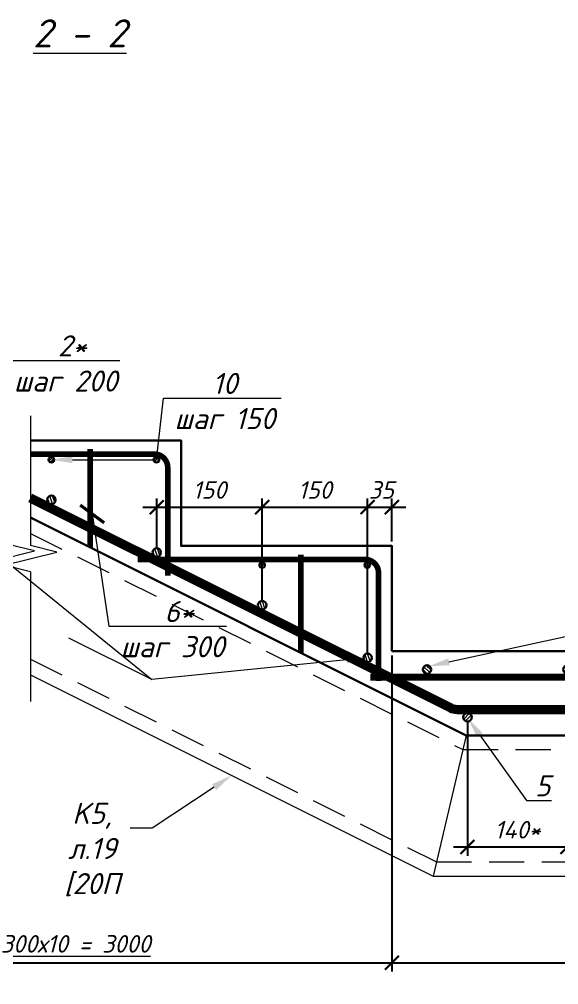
# Model space of a CAD drawing. Header units: millimetres. Extents: x -79646 to 95064, y -231229 to -58107.
# Drawn here: x 25467 to 26235, y -210468 to -209094 of the extents above; entities that cross this region are included whole.
import ezdxf
from ezdxf import colors
from ezdxf.entities.mleader import LeaderData, LeaderLine
from ezdxf.enums import TextEntityAlignment as Align
from ezdxf.math import Vec2, Vec3

# ---------------------------------------------------------------- set-up
doc = ezdxf.new("R2010")
doc.units = ezdxf.units.MM
doc.header["$PDMODE"] = 3
doc.linetypes.add('HIDDEN', pattern=[0.375, 0.25, -0.125])
doc.layers.get('0').update_dxf_attribs({"lineweight": 5})
doc.layers.get('Defpoints').update_dxf_attribs({"lineweight": 0})
for name, color, linetype, lineweight in [('!!!Металл', 7, 'Continuous', 15), ('#Dimensions', 7, 'Continuous', 9), ('#Арматура', 152, 'Continuous', 30), ('#Бетон разрез', 22, 'Continuous', 30), ('#Выноски', 7, 'Continuous', 15)]:
    doc.layers.add(name, color=color, linetype=linetype, lineweight=lineweight)
doc.layers.add('#Арматура вид_1', color=7, linetype='Continuous', lineweight=35, true_color=0x454545)
doc.layers.add('#Арматура вид_2', color=7, linetype='Continuous', lineweight=35, true_color=0x616161)
doc.layers.add('Подсчет арматуры', color=6, linetype='Continuous', lineweight=30, plot=False)
doc.styles.add('ESKDW', font='eskdw.shx', dxfattribs={"oblique": 15})
doc.styles.add('STEP PR', font='isocpeui.ttf')
doc.dimstyles.new('SPDS', dxfattribs={"dimscale": 50, "dimtxt": 2.5, "dimasz": 2, "dimexe": 1.25, "dimexo": 0.625, "dimtad": 1, "dimdec": 0, "dimrnd": 0.001, "dimtxsty": 'ESKDW', "dimblk": 'ARCHTICK', "dimcen": 2.5, "dimdle": 2, "dimclrd": 256, "dimclre": 256, "dimclrt": 7, "dimadec": 0, "dimazin": 2, "dimtfac": 0.75, "dimtdec": 0, "dimtmove": 1, "dimatfit": 3, "dimfxl": 1, "dimtolj": 1, "dimarcsym": 1})
pattern_1 = [(44.99999999999995, (3.599999999999999e-16, 0), (-2.694076836320745, 2.694076836320741), [])]

# ---------------------------------------------------------------- blocks, each defined once
blk = doc.blocks.new('*U1362')
at = {"layer": '#Арматура', "lineweight": 0}
h = blk.add_hatch(dxfattribs=at)
h.set_pattern_fill('ANSI31', scale=1.2)
h.set_pattern_definition(pattern_1)
edge = h.paths.add_edge_path()
edge.add_arc((3.599999999999999e-16, 5.999999999999989), 6, 0, 360)
h = blk.add_hatch(dxfattribs=at)
h.set_pattern_fill('ANSI31', scale=1.2)
h.set_pattern_definition([(44.99999999999995, (200, 0), (-2.694076836320745, 2.694076836320741), [])])
edge = h.paths.add_edge_path()
edge.add_arc((200, 5.999999999999988), 6, 0, 360)
h = blk.add_hatch(dxfattribs=at)
h.set_pattern_fill('ANSI31', scale=1.2)
h.set_pattern_definition([(44.99999999999995, (400, 0), (-2.694076836320745, 2.694076836320741), [])])
edge = h.paths.add_edge_path()
edge.add_arc((400, 5.999999999999988), 6, 0, 360)
h = blk.add_hatch(dxfattribs=at)
h.set_pattern_fill('ANSI31', scale=1.2)
h.set_pattern_definition([(44.99999999999995, (600, 0), (-2.694076836320745, 2.694076836320741), [])])
edge = h.paths.add_edge_path()
edge.add_arc((600, 5.999999999999988), 6, 0, 360)
h = blk.add_hatch(dxfattribs=at)
h.set_pattern_fill('ANSI31', scale=1.2)
h.set_pattern_definition([(44.99999999999995, (800, 0), (-2.694076836320745, 2.694076836320741), [])])
edge = h.paths.add_edge_path()
edge.add_arc((800, 5.999999999999988), 6, 0, 360)
h = blk.add_hatch(dxfattribs=at)
h.set_pattern_fill('ANSI31', scale=1.2)
h.set_pattern_definition([(44.99999999999995, (1000, 0), (-2.694076836320745, 2.694076836320741), [])])
edge = h.paths.add_edge_path()
edge.add_arc((1000, 5.999999999999988), 6, 0, 360)
for centre in [(3.599999999999999e-16, 6), (200, 6), (400, 6), (600, 6), (800, 6), (1000, 6)]:
    blk.add_circle(centre, 6)
blk = doc.blocks.new('*U1357')
at = {"layer": '#Арматура', "lineweight": 0}
h = blk.add_hatch(dxfattribs=at)
h.set_pattern_fill('ANSI31', scale=1.2)
h.set_pattern_definition(pattern_1)
edge = h.paths.add_edge_path()
edge.add_arc((3.599999999999999e-16, 5.999999999999989), 6, 0, 360)
blk.add_circle((3.599999999999999e-16, 6), 6)
blk = doc.blocks.new('*U885')
at = {"color": 0, "linetype": 'ByBlock', "lineweight": -2}
for p, q in [((6.140540320826, -1.986376796474389e-13), (6.453040320826, 1.249999999999802)), ((6.453040320826, 1.249999999999802), (7.078040320826, -1.250000000000198)), ((6.140540320825975, -1.016390360029304e-13), (0, -1.988597242523639e-13)), ((7.078040320826, -1.250000000000198), (7.390540320826, -1.988597242523639e-13)), ((13.53108064165193, -1.988597242523639e-13), (7.390540320826, -9.688762134204603e-14))]:
    blk.add_line(p, q, dxfattribs=at)
blk = doc.blocks.new('*U886')
at = {"color": 0, "linetype": 'ByBlock', "lineweight": -2}
for p, q in [((6.149122469260168, -1.982921251251391e-13), (6.461622469260168, 1.249999999999803)), ((6.461622469260168, 1.249999999999803), (7.086622469260168, -1.250000000000197)), ((6.149122469260143, -1.014705954863279e-13), (0, -1.985141697300641e-13)), ((7.086622469260168, -1.250000000000197), (7.399122469260168, -1.985141697300641e-13)), ((13.54824493852027, -1.985141697300641e-13), (7.399122469260168, -9.67105073363487e-14))]:
    blk.add_line(p, q, dxfattribs=at)
blk = doc.blocks.new('_ArchTick')
at = {"color": 0, "linetype": 'ByBlock', "const_width": 0.15}
blk.add_lwpolyline([(-0.5, -0.5), (0.5, 0.5)], dxfattribs=at)
blk = doc.blocks.new('*D1049')
at = {"layer": '#Dimensions', "lineweight": -2, "transparency": 16777216}
for p, q in [((26104.83068958643, -210094.0260418683), (26104.83068958643, -210284.8256618822)), ((26247.17923474611, -210094.0260418683), (26247.17923474611, -210284.8256618822)), ((26084.83068958643, -210272.3256618822), (26267.17923474611, -210272.3256618822))]:
    blk.add_line(p, q, dxfattribs=at)
at = {"layer": 'Defpoints', "color": 0, "lineweight": 0, "transparency": 16777216}
for p in [(26104.83068958643, -210087.7760418683), (26247.17923474611, -210087.7760418683), (26247.17923474611, -210272.3256618822)]:
    blk.add_point(p, dxfattribs=at)
at = {"layer": '#Dimensions', "lineweight": -2, "transparency": 16777216, "xscale": 20, "yscale": 20, "zscale": 20, "rotation": 180}
blk.add_blockref('_ArchTick', (26104.83068958643, -210272.3256618822), dxfattribs=at)
at = {"layer": '#Dimensions', "lineweight": -2, "transparency": 16777216, "xscale": 20, "yscale": 20, "zscale": 20}
blk.add_blockref('_ArchTick', (26247.17923474611, -210272.3256618822), dxfattribs=at)
at = {"layer": '#Dimensions', "transparency": 16777216, "insert": (26176.00496216627, -210247.8256618822), "char_height": 25, "attachment_point": 5, "style": 'STEP PR'}
blk.add_mtext('\\A1;140*', dxfattribs=at)
blk = doc.blocks.new('*D1016')
at = {"layer": '#Dimensions', "lineweight": -2, "transparency": 16777216}
for p, q in [((25097.17923474611, -209550.0260418683), (25097.17923474611, -210449.7706199924)), ((25997.17923474611, -210000.0260418683), (25997.17923474611, -210449.7706199924)), ((25077.17923474611, -210437.2706199924), (26017.17923474611, -210437.2706199924))]:
    blk.add_line(p, q, dxfattribs=at)
at = {"layer": 'Defpoints', "color": 0, "lineweight": 0, "transparency": 16777216}
for p in [(25097.17923474611, -209543.7760418683), (25997.17923474611, -209993.7760418683), (25997.17923474611, -210437.2706199924)]:
    blk.add_point(p, dxfattribs=at)
at = {"layer": '#Dimensions', "lineweight": -2, "transparency": 16777216, "xscale": 20, "yscale": 20, "zscale": 20, "rotation": 180}
blk.add_blockref('_ArchTick', (25097.17923474611, -210437.2706199924), dxfattribs=at)
at = {"layer": '#Dimensions', "lineweight": -2, "transparency": 16777216, "xscale": 20, "yscale": 20, "zscale": 20}
blk.add_blockref('_ArchTick', (25997.17923474611, -210437.2706199924), dxfattribs=at)
at = {"layer": '#Dimensions', "transparency": 16777216, "insert": (25547.17923474611, -210410.2706199924), "char_height": 25, "attachment_point": 5, "style": 'STEP PR'}
blk.add_mtext('\\A1;\\L300х10 = 3000', dxfattribs=at)
blk = doc.blocks.new('*D1017')
at = {"layer": '#Dimensions', "lineweight": -2, "transparency": 16777216}
for p, q in [((25997.17923474611, -210000.0260418683), (25997.17923474611, -210449.7706199924)), ((27097.17923474611, -210320.0260418683), (27097.17923474611, -210449.7706199924)), ((25977.17923474611, -210437.2706199924), (27117.17923474611, -210437.2706199924))]:
    blk.add_line(p, q, dxfattribs=at)
at = {"layer": 'Defpoints', "color": 0, "lineweight": 0, "transparency": 16777216}
for p in [(25997.17923474611, -209993.7760418683), (27097.17923474611, -210313.7760418683), (27097.17923474611, -210437.2706199924)]:
    blk.add_point(p, dxfattribs=at)
at = {"layer": '#Dimensions', "lineweight": -2, "transparency": 16777216, "xscale": 20, "yscale": 20, "zscale": 20, "rotation": 180}
blk.add_blockref('_ArchTick', (25997.17923474611, -210437.2706199924), dxfattribs=at)
at = {"layer": '#Dimensions', "lineweight": -2, "transparency": 16777216, "xscale": 20, "yscale": 20, "zscale": 20}
blk.add_blockref('_ArchTick', (27097.17923474611, -210437.2706199924), dxfattribs=at)
at = {"layer": '#Dimensions', "transparency": 16777216, "insert": (26547.17923474611, -210412.7706199924), "char_height": 25, "attachment_point": 5, "style": 'STEP PR'}
blk.add_mtext('\\A1;1100', dxfattribs=at)
blk = doc.blocks.new('*U895')
at = {"layer": '#Арматура', "lineweight": 0}
h = blk.add_hatch(dxfattribs=at)
h.set_pattern_fill('ANSI31', scale=0.8)
h.set_pattern_definition([(44.99999999999996, (-3.6e-16, 0), (-1.79605122421383, 1.796051224213828), [])])
edge = h.paths.add_edge_path()
edge.add_arc((-3.6e-16, 3.999999999999994), 4, 0, 360)
blk.add_circle((-3.6e-16, 4), 4)
blk = doc.blocks.new('*U1355')
at = {"layer": '#Арматура', "lineweight": 0}
h = blk.add_hatch(dxfattribs=at)
h.set_pattern_fill('ANSI31', scale=1.2)
h.set_pattern_definition([(44.99999999999993, (3.599999999999999e-16, 0), (-2.694076836320745, 2.69407683632074), [])])
edge = h.paths.add_edge_path()
edge.add_arc((3.599999999999999e-16, 5.999999999999986), 6, 0, 360)
blk.add_circle((3.599999999999999e-16, 6), 6)
blk = doc.blocks.new('*D1368')
at = {"layer": '#Dimensions', "lineweight": -2, "transparency": 16777216}
for p, q in [((25662.62644834161, -209846.9900785298), (25662.62644834161, -209776.2555649578)), ((25812.62644834161, -209922.0362714629), (25812.62644834161, -209776.2555649578)), ((25642.62644834161, -209788.7555649578), (25832.62644834161, -209788.7555649578))]:
    blk.add_line(p, q, dxfattribs=at)
at = {"layer": 'Defpoints', "color": 0, "lineweight": 0, "transparency": 16777216}
for p in [(25812.62644834161, -209788.7555649578), (25662.62644834161, -209853.2400785298), (25812.62644834161, -209928.2862714629)]:
    blk.add_point(p, dxfattribs=at)
at = {"layer": '#Dimensions', "lineweight": -2, "transparency": 16777216, "xscale": 20, "yscale": 20, "zscale": 20, "rotation": 180}
blk.add_blockref('_ArchTick', (25662.62644834161, -209788.7555649578), dxfattribs=at)
at = {"layer": '#Dimensions', "lineweight": -2, "transparency": 16777216, "xscale": 20, "yscale": 20, "zscale": 20}
blk.add_blockref('_ArchTick', (25812.62644834161, -209788.7555649578), dxfattribs=at)
at = {"layer": '#Dimensions', "transparency": 16777216, "insert": (25737.62644834161, -209764.2555649578), "char_height": 25, "attachment_point": 5, "style": 'STEP PR'}
blk.add_mtext('\\A1;150', dxfattribs=at)
blk = doc.blocks.new('*D1369')
at = {"layer": '#Dimensions', "lineweight": -2, "transparency": 16777216}
for p, q in [((25812.62644834161, -209922.0362714629), (25812.62644834161, -209776.2555649578)), ((25962.62644834161, -209996.9900785298), (25962.62644834161, -209776.2555649578)), ((25792.62644834161, -209788.7555649578), (25982.62644834161, -209788.7555649578))]:
    blk.add_line(p, q, dxfattribs=at)
at = {"layer": 'Defpoints', "color": 0, "lineweight": 0, "transparency": 16777216}
for p in [(25962.62644834161, -209788.7555649578), (25812.62644834161, -209928.2862714629), (25962.62644834161, -210003.2400785298)]:
    blk.add_point(p, dxfattribs=at)
at = {"layer": '#Dimensions', "lineweight": -2, "transparency": 16777216, "xscale": 20, "yscale": 20, "zscale": 20, "rotation": 180}
blk.add_blockref('_ArchTick', (25812.62644834161, -209788.7555649578), dxfattribs=at)
at = {"layer": '#Dimensions', "lineweight": -2, "transparency": 16777216, "xscale": 20, "yscale": 20, "zscale": 20}
blk.add_blockref('_ArchTick', (25962.62644834161, -209788.7555649578), dxfattribs=at)
at = {"layer": '#Dimensions', "transparency": 16777216, "insert": (25887.62644834161, -209764.2555649578), "char_height": 25, "attachment_point": 5, "style": 'STEP PR'}
blk.add_mtext('\\A1;150', dxfattribs=at)
blk = doc.blocks.new('*D1370')
at = {"layer": '#Dimensions', "lineweight": -2, "transparency": 16777216}
for p, q in [((25962.62644834161, -209996.9900785298), (25962.62644834161, -209776.2555649578)), ((25997.17923474611, -209837.5260418683), (25997.17923474611, -209776.2555649578)), ((25942.62644834161, -209788.7555649578), (26017.17923474611, -209788.7555649578))]:
    blk.add_line(p, q, dxfattribs=at)
at = {"layer": 'Defpoints', "color": 0, "lineweight": 0, "transparency": 16777216}
for p in [(25997.17923474611, -209788.7555649578), (25997.17923474611, -209843.7760418683), (25962.62644834161, -210003.2400785298)]:
    blk.add_point(p, dxfattribs=at)
at = {"layer": '#Dimensions', "lineweight": -2, "transparency": 16777216, "xscale": 20, "yscale": 20, "zscale": 20, "rotation": 180}
blk.add_blockref('_ArchTick', (25962.62644834161, -209788.7555649578), dxfattribs=at)
at = {"layer": '#Dimensions', "lineweight": -2, "transparency": 16777216, "xscale": 20, "yscale": 20, "zscale": 20}
blk.add_blockref('_ArchTick', (25997.17923474611, -209788.7555649578), dxfattribs=at)
at = {"layer": '#Dimensions', "transparency": 16777216, "insert": (25982.17923474611, -209764.2555649578), "char_height": 25, "attachment_point": 5, "style": 'STEP PR'}
blk.add_mtext('\\A1;35', dxfattribs=at)

msp = doc.modelspace()

# ---------------------------------------------------------------- linework, layer by layer
at = {"layer": '!!!Металл'}
for points in [[(25482.73417407575, -209803.6355508581), (26103.01515609612, -210113.7760418683), (27323.35845572023, -210113.7760418683)], [(25482.73417407576, -210027.2423486081), (26055.80156059616, -210313.7760418683), (27323.35845572023, -210313.7760418683)], [(26103.01515609612, -210113.7760418683), (26055.80156059616, -210313.7760418683)]]:
    msp.add_lwpolyline(points, dxfattribs=at)
at = {"layer": '!!!Металл', "linetype": 'HIDDEN', "ltscale": 200}
for points in [[(25482.73417407575, -209825.9962306331), (26098.29379654612, -210133.7760418683), (27323.35845572023, -210133.7760418683)], [(25482.73417407576, -210004.8816688331), (26060.52292014617, -210293.7760418683), (27323.35845572023, -210293.7760418683)]]:
    msp.add_lwpolyline(points, dxfattribs=at)
at = {"layer": '#Арматура', "const_width": 8}
for points in [[(25567.73208380091, -209706.1345057207), (25567.73208380091, -209846.1345057207)], [(25867.73208380091, -209856.1345057207), (25867.73208380091, -209996.1345057207)]]:
    msp.add_lwpolyline(points, dxfattribs=at)
at = {"layer": '#Арматура'}
msp.add_lwpolyline([(25484.97024205326, -209771.2125651844), (26083.54368581134, -210070.2980225423, 0.1164338214657561), (26089.80467614834, -210071.7760418683), (27078.5817637883, -210071.7760418683), (27078.5817637883, -210081.7760418683), (26089.80467614834, -210081.7760418683, -0.1164338214657726), (26079.07154985635, -210079.2422944523), (25480.49810609825, -209780.1568370944)], format="xyb", dxfattribs=at)
at = {"layer": '#Арматура вид_1', "const_width": 8}
for points in [[(25678.17923474611, -209886.3580811933), (25678.17923474611, -209732.1345057208, 0.4142135623730951), (25659.17923474611, -209713.1345057208), (25482.73417407576, -209713.1345057208)], [(25978.17923474611, -210036.3580811933), (25978.17923474611, -209882.1345057208, 0.4142135623730951), (25959.17923474611, -209863.1345057208), (25635.27310346374, -209863.1345057208)]]:
    msp.add_lwpolyline(points, format="xyb", dxfattribs=at)
at = {"layer": '#Арматура вид_1', "const_width": 10}
msp.add_lwpolyline([(27078.5817637883, -210030.7760418683), (25966.55617575861, -210030.7760418683)], dxfattribs=at)
at = {"layer": '#Арматура вид_2'}
msp.add_lwpolyline([(27078.5817637883, -210076.7760418683, 10, 10, 0), (26089.80467614834, -210076.7760418683, 10, 10, -0.1164338214657908), (26081.30761783385, -210074.7701584973, 10, 10, 0), (25482.73417407575, -209775.6847011394, 10, 10, 0)], format="xyseb", dxfattribs=at)
at = {"layer": '#Бетон разрез'}
for points in [[(25997.17923474611, -209993.7760418683), (25997.17923474611, -209843.7760418683), (25697.17923474611, -209843.7760418683), (25697.17923474611, -209693.7760418683), (25482.73417407576, -209693.7760418683)], [(25482.73417407575, -209803.6355508581), (26103.01515609612, -210113.7760418683), (27097.17923474611, -210113.7760418683), (27097.17923474611, -209993.7760418683), (25997.17923474611, -209993.7760418683)]]:
    msp.add_lwpolyline(points, dxfattribs=at)
at = {"layer": 'Подсчет арматуры', "color": 72, "lineweight": 0}
msp.add_lwpolyline([(27097.17923474611, -210113.7760418683), (26103.01515609612, -210113.7760418683), (25482.73417407576, -209803.6355508581)], dxfattribs=at)

# ---------------------------------------------------------------- block references
at = {"layer": '#Арматура'}
for name, p in [('*U895', (25512.62644834161, -209725.1345057208)), ('*U895', (25662.17923474611, -209725.1345057208)), ('*U895', (25812.62644834161, -209875.1345057208)), ('*U895', (25962.17923474611, -209875.1345057208)), ('*U1357', (26104.83068958643, -210093.7760418683))]:
    msp.add_blockref(name, p, dxfattribs=at)
at = {"layer": '#Арматура', "xscale": -1}
for name, p, rotation in [('*U1355', (25509.94316676861, -209783.6528346089), 333.4349488229221), ('*U1355', (25659.94316676861, -209858.6066416758), 333.4349488229221), ('*U1355', (25809.94316676861, -209933.6528346089), 333.4349488229221), ('*U1355', (25959.94316676861, -210008.6066416758), 333.4349488229221), ('*U1362', (26047.17923474611, -210013.7760418683), 180)]:
    msp.add_blockref(name, p, dxfattribs=dict(at, rotation=rotation))
at = {"xscale": -30, "yscale": -30, "zscale": -30, "rotation": 270}
for name, p in [('*U885', (25451.26403188785, -210063.4584611179)), ('*U886', (25482.73417407575, -210065.3561147715))]:
    msp.add_blockref(name, p, dxfattribs=at)

# ---------------------------------------------------------------- texts
at = {"layer": '#Dimensions', "style": 'STEP PR'}
msp.add_text('%%U2 - 2', height=40, dxfattribs=at).set_placement((25552.93029451436, -209134.3177082641), align=Align.CENTER)

# ---------------------------------------------------------------- dimensions: what is measured, and where the dimension line sits
at = {"layer": '#Dimensions'}
for base, p1, p2, text, picture, middle in [((25997.17923474611, -210437.2706199924), (25097.17923474611, -209543.7760418683), (25997.17923474611, -209993.7760418683), '%%U300х10 = 3000', '*D1016', (25547.17923474611, -210410.2706199924)), ((26247.17923474611, -210272.3256618822), (26104.83068958643, -210087.7760418683), (26247.17923474611, -210087.7760418683), '<>*', '*D1049', (26176.00496216627, -210247.8256618822))]:
    dim = msp.add_linear_dim(base=base, p1=p1, p2=p2, text=text, dimstyle='SPDS', override={"dimscale": 10, "dimgap": 1.199999999999999, "dimrnd": 5, "dimtxsty": 'STEP PR', "dimblk1": 'ArchTick', "dimblk2": 'ArchTick', "dimsah": 1, "dimclrt": 256}, dxfattribs=at)
    dim.commit()
    dim.dimension.update_dxf_attribs({"geometry": picture, "text_midpoint": middle})
for base, p1, p2, picture, middle in [((25812.62644834161, -209788.7555649578), (25662.62644834161, -209853.2400785298), (25812.62644834161, -209928.2862714629), '*D1368', (25737.62644834161, -209764.2555649578)), ((25962.62644834161, -209788.7555649578), (25812.62644834161, -209928.2862714629), (25962.62644834161, -210003.2400785298), '*D1369', (25887.62644834161, -209764.2555649578)), ((27097.17923474611, -210437.2706199924), (25997.17923474611, -209993.7760418683), (27097.17923474611, -210313.7760418683), '*D1017', (26547.17923474611, -210412.7706199924))]:
    dim = msp.add_linear_dim(base=base, p1=p1, p2=p2, dimstyle='SPDS', override={"dimscale": 10, "dimgap": 1.199999999999999, "dimrnd": 5, "dimtxsty": 'STEP PR', "dimblk1": 'ArchTick', "dimblk2": 'ArchTick', "dimsah": 1, "dimclrt": 256}, dxfattribs=at)
    dim.commit()
    dim.dimension.update_dxf_attribs({"geometry": picture, "text_midpoint": middle})
dim = msp.add_linear_dim(base=(25997.17923474611, -209788.7555649578), p1=(25962.62644834161, -210003.2400785298), p2=(25997.17923474611, -209843.7760418683), dimstyle='SPDS', override={"dimscale": 10, "dimgap": 1.199999999999999, "dimrnd": 5, "dimtxsty": 'STEP PR', "dimblk1": 'ArchTick', "dimblk2": 'ArchTick', "dimsah": 1, "dimclrt": 256}, dxfattribs=at)
dim.commit()
dim.dimension.update_dxf_attribs({"geometry": '*D1370', "text_midpoint": (25982.17923474611, -209788.7555649578), "dimtype": 160})

# ---------------------------------------------------------------- leaders
at = {"layer": '#Выноски'}
ml = msp.add_multileader_mtext('Standard', dxfattribs=at)
ml.set_content('\\A1; 2*\\Pшаг 200', color=256, style='STEP PR')
ml.set_leader_properties(color=256, linetype='ByLayer', lineweight=-1)
ml.set_arrow_properties(name='ARCHTICK')
ml.build(insert=Vec2(0, 0))
ml.multileader.update_dxf_attribs({"text_left_attachment_type": 6, "text_right_attachment_type": 6, "dogleg_length": 0, "arrow_head_size": 29.99999999999999, "scale": 0.1})
ctx = ml.context
ctx.base_point, ctx.scale, ctx.char_height, ctx.arrow_head_size, ctx.landing_gap_size, ctx.plane_origin, ctx.plane_x_axis, ctx.plane_y_axis = Vec3(25442.44184140808, -209580.1531794136), 0.1, 29.99999999999999, 29.99999999999999, 12.49999999999999, Vec3(26348.62504643183, -210456.1886960696), Vec3(1, -6.915e-13), Vec3(6.915e-13, 1)
ctx.left_attachment, ctx.right_attachment, ctx.text_align_type = 6, 6, 1
notes = []
notes.append((ctx, [(0, (1, 1, 0), (25442.44184140808, -209580.1531794136), (1, -6.915e-13), 0, [(1, [(25425.27720924026, -209712.4353762851)], 0, [])])]))
ctx.mtext.insert, ctx.mtext.text_direction, ctx.mtext.rotation, ctx.mtext.alignment, ctx.mtext.flow_direction = Vec3(25532.90775049901, -209544.1531794136), Vec3(1, -6.915e-13), 6.283185307178894, 2, 5
ml = msp.add_multileader_mtext('Standard', dxfattribs=at)
ml.set_content('\\A1;               1^I^I^I\\Pшаг 168, по 2 шт на ступень                ', color=256, style='STEP PR')
ml.set_leader_properties(color=256, linetype='ByLayer', lineweight=-1)
ml.build(insert=Vec2(0, 0))
ml.multileader.update_dxf_attribs({"text_left_attachment_type": 6, "text_right_attachment_type": 6, "dogleg_length": 0, "arrow_head_size": 29.99999999999999, "scale": 0.1})
ctx = ml.context
ctx.base_point, ctx.scale, ctx.char_height, ctx.arrow_head_size, ctx.landing_gap_size, ctx.plane_origin, ctx.plane_x_axis, ctx.plane_y_axis = Vec3(25096.6532552093, -209754.6113818732), 0.1, 29.99999999999999, 29.99999999999999, 12.49999999999999, Vec3(26123.24737845943, -212232.2011373073), Vec3(0.8944279899084797, -0.4472119976792626), Vec3(0.4472119976792626, 0.8944279899084797)
ctx.left_attachment, ctx.right_attachment, ctx.text_align_type = 6, 6, 1
notes.append((ctx, [(1, (1, 1, 0), (25655.67074890208, -210034.1188804227), (-1, 6.915e-13), 0, [(1, [(25062.62644834161, -209553.2400785298)], 0, []), (2, [(25962.62644834161, -210003.2400785298)], 0, [])])]))
ctx.mtext.insert, ctx.mtext.text_direction, ctx.mtext.rotation, ctx.mtext.width, ctx.mtext.alignment, ctx.mtext.flow_direction = Vec3(25393.6032699652, -209859.4824395415), Vec3(0.8944279899084797, -0.4472119976792626), 5.819539484595827, 1184.41531976136, 2, 5
ml = msp.add_multileader_mtext('Standard', dxfattribs=at)
ml.set_content('\\A1;10\\Pшаг 150', color=256, style='STEP PR')
ml.set_leader_properties(color=256, linetype='ByLayer', lineweight=-1)
ml.build(insert=Vec2(0, 0))
ml.multileader.update_dxf_attribs({"text_left_attachment_type": 6, "text_right_attachment_type": 6, "dogleg_length": 0, "arrow_head_size": 29.99999999999999, "scale": 0.1})
ctx = ml.context
ctx.base_point, ctx.scale, ctx.char_height, ctx.arrow_head_size, ctx.landing_gap_size, ctx.plane_origin, ctx.plane_x_axis, ctx.plane_y_axis = Vec3(25672.08860255851, -209633.6145292579), 0.1, 29.99999999999999, 29.99999999999999, 12.49999999999999, Vec3(26796.84651745933, -210982.7605431406), Vec3(1, -6.915e-13), Vec3(6.915e-13, 1)
ctx.left_attachment, ctx.right_attachment, ctx.text_align_type = 6, 6, 1
notes.append((ctx, [(0, (1, 1, 0), (25672.08860255851, -209633.6145292579), (1, -6.915e-13), 0, [(2, [(25512.62644834161, -209721.1345057208), (25662.17923474611, -209721.1345057208)], 0, [])])]))
ctx.mtext.insert, ctx.mtext.text_direction, ctx.mtext.rotation, ctx.mtext.alignment, ctx.mtext.flow_direction = Vec3(25759.44087528581, -209597.614529258), Vec3(1, -6.915e-13), 6.283185307178894, 2, 5
ml = msp.add_multileader_mtext('Standard', dxfattribs=at)
ml.set_content('\\A1; 6*\\Pшаг 300', color=256, style='STEP PR')
ml.set_leader_properties(color=256, linetype='ByLayer', lineweight=-1)
ml.set_arrow_properties(name='ARCHTICK')
ml.build(insert=Vec2(0, 0))
ml.multileader.update_dxf_attribs({"text_left_attachment_type": 6, "text_right_attachment_type": 6, "dogleg_length": 0, "arrow_head_size": 29.99999999999999, "scale": 0.1})
ctx = ml.context
ctx.base_point, ctx.scale, ctx.char_height, ctx.arrow_head_size, ctx.landing_gap_size, ctx.plane_origin, ctx.plane_x_axis, ctx.plane_y_axis = Vec3(25594.54202915419, -209958.3279023471), 0.1, 29.99999999999999, 29.99999999999999, 12.49999999999999, Vec3(26094.81572499689, -210497.4560811717), Vec3(1, -6.915e-13), Vec3(6.915e-13, 1)
ctx.left_attachment, ctx.right_attachment, ctx.text_align_type = 6, 6, 1
notes.append((ctx, [(0, (1, 1, 0), (25594.54202915419, -209958.3279023471), (1, -6.915e-13), 0, [(1, [(25570.72996828334, -209798.4017012298)], 0, [])])]))
ctx.mtext.insert, ctx.mtext.text_direction, ctx.mtext.rotation, ctx.mtext.alignment, ctx.mtext.flow_direction = Vec3(25685.00793824512, -209922.3279023472), Vec3(1, -6.915e-13), 6.283185307178894, 2, 5
ml = msp.add_multileader_mtext('Standard', dxfattribs=at)
ml.set_content('\\A1;               5^I^I^I\\Pшаг 200                ', color=256, style='STEP PR')
ml.set_leader_properties(color=256, linetype='ByLayer', lineweight=-1)
ml.build(insert=Vec2(0, 0))
ml.multileader.update_dxf_attribs({"text_left_attachment_type": 6, "text_right_attachment_type": 6, "dogleg_length": 0, "arrow_head_size": 29.99999999999999, "scale": 0.1})
ctx = ml.context
ctx.base_point, ctx.scale, ctx.char_height, ctx.arrow_head_size, ctx.landing_gap_size, ctx.plane_origin, ctx.plane_x_axis, ctx.plane_y_axis = Vec3(26244.64353306161, -209835.5444113315), 0.1, 29.99999999999999, 29.99999999999999, 12.49999999999999, Vec3(28039.82505955545, -211397.1804597695), Vec3(1, -6.915e-13), Vec3(6.915e-13, 1)
ctx.left_attachment, ctx.right_attachment, ctx.text_align_type = 6, 6, 1
notes.append((ctx, [(1, (1, 1, 0), (26869.64353306161, -209835.544411332), (-1, 6.915e-13), 0, [(1, [(26049.07673915255, -210015.3522911228)], 0, []), (2, [(27044.0874271557, -210015.2365130926)], 0, [])])]))
ctx.mtext.insert, ctx.mtext.text_direction, ctx.mtext.rotation, ctx.mtext.width, ctx.mtext.alignment, ctx.mtext.flow_direction = Vec3(26557.14353306163, -209799.5444113317), Vec3(1, -6.915e-13), 6.283185307178894, 1184.41531976136, 2, 5
ml = msp.add_multileader_mtext('Standard', dxfattribs=at)
ml.set_content('\\A1;5', color=256, style='STEP PR')
ml.set_leader_properties(color=256, linetype='ByLayer', lineweight=-1)
ml.build(insert=Vec2(0, 0))
ml.multileader.update_dxf_attribs({"text_left_attachment_type": 6, "text_right_attachment_type": 6, "dogleg_length": 0, "arrow_head_size": 29.99999999999999, "scale": 0.1})
ctx = ml.context
ctx.base_point, ctx.scale, ctx.char_height, ctx.arrow_head_size, ctx.landing_gap_size, ctx.plane_origin, ctx.plane_x_axis, ctx.plane_y_axis = Vec3(26188.80615167353, -210206.3542160581), 0.1, 29.99999999999999, 29.99999999999999, 12.49999999999999, Vec3(27422.30639827298, -211912.9235121294), Vec3(1, -6.915e-13), Vec3(6.915e-13, 1)
ctx.left_attachment, ctx.right_attachment, ctx.text_align_type = 6, 6, 1
notes.append((ctx, [(0, (1, 1, 0), (26188.80615167353, -210206.3542160581), (1, -6.915e-13), 0, [(1, [(26104.83068958643, -210088.7760418683)], 0, [])])]))
ctx.mtext.insert, ctx.mtext.text_direction, ctx.mtext.rotation, ctx.mtext.alignment, ctx.mtext.flow_direction = Vec3(26211.851606219, -210170.3542160581), Vec3(1, -6.915e-13), 6.283185307178894, 2, 5
ml = msp.add_multileader_mtext('Standard', dxfattribs=at)
ml.set_content('\\A1;K5, л.19\\P[20П', color=256, style='STEP PR')
ml.set_leader_properties(color=256, linetype='ByLayer', lineweight=-1)
ml.build(insert=Vec2(0, 0))
ml.multileader.update_dxf_attribs({"text_left_attachment_type": 6, "text_right_attachment_type": 6, "dogleg_length": 0, "arrow_head_size": 29.99999999999999, "scale": 0.1})
ctx = ml.context
ctx.base_point, ctx.scale, ctx.char_height, ctx.arrow_head_size, ctx.landing_gap_size, ctx.plane_origin, ctx.plane_x_axis, ctx.plane_y_axis = Vec3(25485.24535605328, -210245.5360414256), 0.1, 29.99999999999999, 29.99999999999999, 12.49999999999999, Vec3(53968.91698188106, -234825.2663918862), Vec3(1, -6.915e-13), Vec3(6.915e-13, 1)
ctx.left_attachment, ctx.right_attachment, ctx.text_align_type = 6, 6, 1
notes.append((ctx, [(1, (1, 1, 0), (25656.29081059873, -210245.5360414257), (-1, 6.915e-13), 0, [(0, [(25769.26786733596, -210170.5091952382)], 0, [])])]))
ctx.mtext.insert, ctx.mtext.text_direction, ctx.mtext.rotation, ctx.mtext.width, ctx.mtext.alignment, ctx.mtext.flow_direction = Vec3(25570.76808332603, -210209.5360414257), Vec3(1, -6.915e-13), 6.283185307178894, 188.5669441091513, 2, 5
for ctx, leaders in notes:
    for number, flags, end, landing, length, lines in leaders:
        leader = LeaderData()
        leader.index, (leader.has_last_leader_line, leader.has_dogleg_vector, leader.attachment_direction) = number, flags
        leader.last_leader_point, leader.dogleg_vector, leader.dogleg_length = Vec3(end), Vec3(landing), length
        for number, points, colour, breaks in lines:
            line = LeaderLine()
            line.index, line.vertices, line.color, line.breaks = number, Vec3.list(points), colors.encode_raw_color(colour), breaks
            leader.lines.append(line)
        ctx.leaders.append(leader)

doc.saveas('drawing.dxf')
